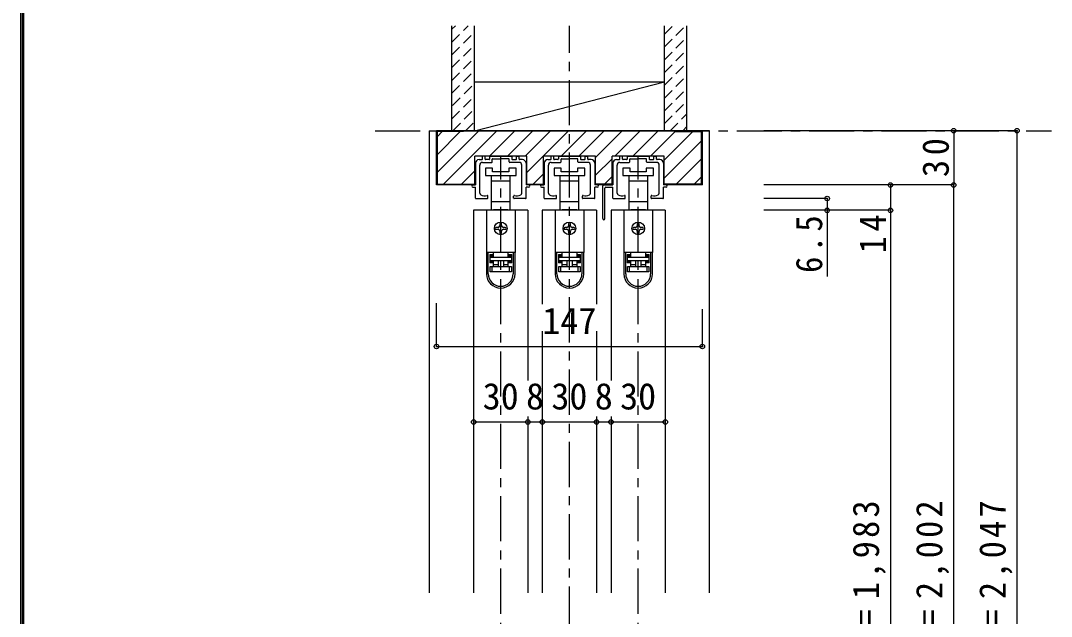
# Model space of a CAD drawing. Units: millimetres at full size, sheet at 1:5; details may follow other scales. Extents: x -973 to 977, y -718 to 696.
# Drawn here: x -973 to -403, y -329 to 0 of the extents above; entities that cross this region are included whole.
import ezdxf
from ezdxf.enums import TextEntityAlignment as Align

# ---------------------------------------------------------------- set-up
doc = ezdxf.new("R2010")
doc.units = ezdxf.units.MM
doc.header["$LTSCALE"] = 5
doc.header["$PDMODE"] = 32
doc.header["$PDSIZE"] = 2.5
doc.linetypes.add('CHAIN1', pattern=[8, 5, -1, 1, -1])
doc.linetypes.add('DASHED1', pattern=[1.8, 1.2, -0.6])
for name, color, linetype in [('0-1_通り芯', 4, 'CHAIN1'), ('0-2_柱', 3, 'Continuous'), ('0-3_仕上げ', 2, 'Continuous'), ('0-4_枠', 3, 'Continuous'), ('0-6_扉', 6, 'Continuous'), ('0-7_金物', 7, 'Continuous'), ('0-B_寸法', 7, 'Continuous'), ('0-C_ハッチ', 4, 'DASHED1'), ('F-1_枠', 6, 'Continuous')]:
    doc.layers.add(name, color=color, linetype=linetype)
doc.styles.add('ＭＳ ゴシック', font='')
doc.styles.get('ＭＳ ゴシック').set_extended_font_data('MS Gothic')

# ---------------------------------------------------------------- blocks, each defined once
blk = doc.blocks.new('下荷重(戸車)')
at = {"layer": '0-7_金物'}
for p, q in [((8.5, 37.107), (4.5, 37.107)), ((-5.25, 30.107), (0, 30.107)), ((0, 30.107), (5.25, 30.107)), ((5.25, 30.107), (5.25, 33.107)), ((5.25, 18.507), (5.25, 30.107)), ((0, 18.507), (-5.25, 18.507)), ((-5.25, 18.507), (-5.25, 14.107)), ((5.25, 18.507), (0, 18.507)), ((5.25, 14.107), (5.25, 18.507)), ((7.9, 13.807), (-7.9, 13.807)), ((-7.9, 13.807), (-7.9, -9.493)), ((-5.25, 14.107), (-4, 14.107)), ((-4, 14.107), (-4, 13.807)), ((4, 14.107), (-4, 14.107)), ((4, 14.107), (5.25, 14.107)), ((4, 13.807), (4, 14.107)), ((7.9, 13.807), (7.9, -9.493)), ((-0.5, 6.307), (-0.5, 5.307)), ((0.5, 5.307), (0.5, 6.307)), ((-1.5, 4.307), (-2.5, 4.307)), ((-2.5, 3.307), (-1.5, 3.307)), ((-0.5, 2.307), (-0.5, 1.307)), ((0.5, 1.307), (0.5, 2.307)), ((2.5, 4.307), (1.5, 4.307)), ((1.5, 3.307), (2.5, 3.307)), ((7.9, -9.493), (-7.9, -9.493)), ((-7.9, -9.493), (-7.9, -9.593)), ((-6.9, -9.593), (-7.9, -9.593)), ((-7.9, -9.593), (-7.9, -21.293)), ((-4.2, -9.593), (-6.9, -9.593)), ((-6.9, -21.293), (-6.9, -9.593)), ((-6.1, -10.593), (-6.1, -15.293)), ((-6.1, -10.593), (-4.2, -10.593)), ((-4.9, -9.593), (-4.9, -9.493)), ((-4.2, -9.593), (-4.2, -10.593)), ((-4, -11.693), (-4, -9.493)), ((4, -9.493), (4, -11.693)), ((6.9, -9.593), (4.2, -9.593)), ((4.2, -10.593), (4.2, -9.593)), ((4.2, -11.593), (4.2, -10.593)), ((4.2, -10.593), (6.1, -10.593)), ((4.9, -9.493), (4.9, -9.593)), ((6.1, -15.293), (6.1, -10.593)), ((6.9, -9.593), (6.9, -21.293)), ((7.9, -9.593), (6.9, -9.593)), ((7.9, -9.493), (7.9, -9.593)), ((7.9, -21.293), (7.9, -9.593)), ((-6.1, -14.293), (-4.2, -14.293)), ((-4.2, -15.293), (-6.1, -15.293)), ((-5.9, -11.693), (-5.9, -12.193)), ((-4, -11.693), (-5.9, -11.693)), ((-5.9, -12.193), (5.9, -12.193)), ((-5.9, -14.193), (-5.9, -12.193)), ((5.9, -14.193), (-5.9, -14.193)), ((-4.2, -14.293), (-4.2, -15.293)), ((-4.2, -15.293), (-4.2, -17.193)), ((-4, -16.193), (-4, -14.193)), ((-1.5, -14.193), (-1.5, -17.193)), ((1.5, -14.193), (1.5, -17.193)), ((1.5, -16.193), (4, -16.193)), ((5.9, -11.693), (4, -11.693)), ((6.1, -11.593), (4.2, -11.593)), ((6.1, -15.293), (4.2, -15.293)), ((4.2, -17.193), (4.2, -15.293)), ((5.9, -12.193), (5.9, -11.693)), ((5.9, -12.193), (5.9, -14.193)), ((-5.9, -17.193), (-4.9, -17.193)), ((-4.9, -17.193), (4.9, -17.193)), ((-4.9, -17.193), (-4.9, -20.193)), ((4.9, -20.193), (-4.9, -20.193)), ((4.9, -17.193), (5.9, -17.193)), ((5.9, -17.193), (5.9, -20.193))]:
    blk.add_line(p, q, dxfattribs=at)
for points in [[(-8.5, 33.107), (0, 33.107), (8.5, 33.107), (8.5, 37.107)], [(4.5, 37.107), (4.5, 35.107), (-4.5, 35.107), (-4.5, 37.107), (-8.5, 37.107), (-8.5, 33.107)], [(-5.25, 33.107), (-5.25, 30.107), (-5.25, 18.507)], [(-4.2, -10.593), (-4.2, -11.593), (-6.1, -11.593)], [(-4, -17.193), (-4, -16.193), (-1.5, -16.193)], [(4, -14.193), (4, -16.193), (4, -17.193)], [(4.2, -15.293), (4.2, -14.293), (6.1, -14.293)], [(-4.9, -20.193), (-5.9, -20.193), (-5.9, -17.193)], [(5.9, -20.193), (4.9, -20.193), (4.9, -17.193)]]:
    blk.add_lwpolyline(points, dxfattribs=at)
blk.add_circle((0, 3.807), 3.5, dxfattribs=at)
for centre, radius, start, end in [((0, 6.307), 0.5, 90, 180), ((0, 6.307), 0.5, 0, 90), ((-2.5, 3.807), 0.5, 90, 180), ((-2.5, 3.807), 0.5, 180, 270), ((-1.5, 5.307), 1, 270, 0), ((-1.5, 2.307), 1, 0, 90), ((0, 1.307), 0.5, 180, 270), ((0, 1.307), 0.5, 270, 0), ((1.5, 5.307), 1, 180, 270), ((1.5, 2.307), 1, 90, 180), ((2.5, 3.807), 0.5, 0, 90), ((2.5, 3.807), 0.5, 270, 0), ((0, -21.293), 7.9, 180, 0), ((0, -21.293), 6.9, 180, 0)]:
    blk.add_arc(centre, radius, start, end, dxfattribs=at)
blk = doc.blocks.new('03')
at = {"layer": '0-B_寸法'}
for p, q in [((-11.079, 7.476), (-9.529, 7.476)), ((-9.229, 7.776), (-9.229, 9.176)), ((-9.229, 5.976), (-4.029, 5.976)), ((-8.029, 9.476), (-8.929, 9.476)), ((-7.729, 7.776), (-7.729, 9.176)), ((-5.529, 7.476), (-7.429, 7.476)), ((-5.229, 9.176), (-5.229, 7.776)), ((-4.929, 9.476), (6.771, 9.476)), ((-3.729, 6.276), (-3.729, 7.676)), ((-3.429, 7.976), (0.621, 7.976)), ((0.921, 8.276), (0.621, 7.976)), ((0.921, 8.276), (1.221, 7.976)), ((5.271, 7.976), (1.221, 7.976)), ((5.571, 6.276), (5.571, 7.676)), ((11.071, 5.976), (5.871, 5.976)), ((7.071, 9.176), (7.071, 7.776)), ((7.371, 7.476), (9.271, 7.476)), ((9.571, 7.776), (9.571, 9.176)), ((9.871, 9.476), (10.771, 9.476)), ((11.071, 7.776), (11.071, 9.176)), ((12.921, 7.476), (11.371, 7.476)), ((-13.079, 5.476), (-13.079, -6.524)), ((-10.679, -11.096), (-10.679, 4.476)), ((12.521, -11.096), (12.521, 4.476)), ((14.921, 5.476), (14.921, -6.524)), ((-18.679, -25.124), (-18.679, -7.024)), ((-18.179, -6.524), (-13.079, -6.524)), ((-17.479, -25.124), (-17.479, -8.224)), ((-16.979, -7.724), (-13.079, -7.724)), ((-13.079, -13.724), (-13.079, -7.724)), ((16.321, -6.524), (14.921, -6.524)), ((16.321, -7.724), (14.921, -7.724)), ((14.921, -13.724), (14.921, -7.724)), ((-12.779, -14.024), (-6.529, -14.024)), ((-6.229, -13.724), (-6.229, -12.649)), ((8.071, -13.724), (8.071, -12.649)), ((14.621, -14.024), (8.371, -14.024))]:
    blk.add_line(p, q, dxfattribs=at)
for centre, radius, start, end in [((-11.079, 5.476), 2, 90, 180), ((-9.229, 4.476), 1.5, 90, 180), ((-9.529, 7.776), 0.3, 270, 0), ((-8.929, 9.176), 0.3, 90, 180), ((-8.029, 9.176), 0.3, 0, 90), ((-7.429, 7.776), 0.3, 180, 270), ((-5.529, 7.776), 0.3, 270, 0), ((-4.929, 9.176), 0.3, 90, 180), ((-4.029, 6.276), 0.3, 270, 0), ((-3.429, 7.676), 0.3, 90, 180), ((5.271, 7.676), 0.3, 0, 90), ((5.871, 6.276), 0.3, 180, 270), ((6.771, 9.176), 0.3, 0, 90), ((7.371, 7.776), 0.3, 180, 270), ((9.271, 7.776), 0.3, 270, 0), ((9.871, 9.176), 0.3, 90, 180), ((10.771, 9.176), 0.3, 0, 90), ((11.371, 7.776), 0.3, 180, 270), ((11.071, 4.476), 1.5, 0, 90), ((12.921, 5.476), 2, 0, 90), ((-18.179, -7.024), 0.5, 90, 180), ((-16.979, -8.224), 0.5, 90, 180), ((-9.679, -11.096), 1, 180, 243.25632), ((11.521, -11.096), 1, 296.74368, 0), ((16.321, -7.124), 0.6, 0, 90), ((16.321, -7.124), 0.6, 270, 0), ((-12.779, -13.724), 0.3, 180, 270), ((-7.879, -7.524), 5, 243.25632, 284.75682), ((-6.529, -12.649), 0.3, 0, 104.75682), ((-6.529, -13.724), 0.3, 270, 0), ((8.371, -12.649), 0.3, 75.24318, 180), ((8.371, -13.724), 0.3, 180, 270), ((9.721, -7.524), 5, 255.24318, 296.74368), ((14.621, -13.724), 0.3, 270, 0), ((-18.079, -25.124), 0.6, 180, 0)]:
    blk.add_arc(centre, radius, start, end, dxfattribs=at)
blk = doc.blocks.new('02')
at = {"layer": '0-B_寸法'}
for p, q in [((-12, 6.623), (-10.45, 6.623)), ((-10.15, 6.923), (-10.15, 8.323)), ((-8.95, 8.623), (-9.85, 8.623)), ((-8.65, 6.923), (-8.65, 8.323)), ((-6.45, 6.623), (-8.35, 6.623)), ((-6.15, 8.323), (-6.15, 6.923)), ((-5.85, 8.623), (5.85, 8.623)), ((-4.65, 5.423), (-4.65, 6.823)), ((-4.35, 7.123), (-0.3, 7.123)), ((0, 7.423), (-0.3, 7.123)), ((0, 7.423), (0.3, 7.123)), ((4.35, 7.123), (0.3, 7.123)), ((4.65, 5.423), (4.65, 6.823)), ((6.15, 8.323), (6.15, 6.923)), ((6.45, 6.623), (8.35, 6.623)), ((8.65, 6.923), (8.65, 8.323)), ((8.95, 8.623), (9.85, 8.623)), ((10.15, 6.923), (10.15, 8.323)), ((12, 6.623), (10.45, 6.623)), ((-14, 4.623), (-14, -7.377)), ((-11.6, -11.949), (-11.6, 3.623)), ((-10.15, 5.123), (-4.95, 5.123)), ((10.15, 5.123), (4.95, 5.123)), ((11.6, -11.949), (11.6, 3.623)), ((14, 4.623), (14, -7.377)), ((-15.4, -7.377), (-14, -7.377)), ((-15.4, -8.577), (-14, -8.577)), ((-14, -14.577), (-14, -8.577)), ((15.4, -7.377), (14, -7.377)), ((15.4, -8.577), (14, -8.577)), ((14, -14.577), (14, -8.577)), ((-13.7, -14.877), (-7.45, -14.877)), ((-7.15, -14.577), (-7.15, -13.502)), ((7.15, -14.577), (7.15, -13.502)), ((13.7, -14.877), (7.45, -14.877))]:
    blk.add_line(p, q, dxfattribs=at)
for centre, radius, start, end in [((-12, 4.623), 2, 90, 180), ((-10.45, 6.923), 0.3, 270, 0), ((-9.85, 8.323), 0.3, 90, 180), ((-8.95, 8.323), 0.3, 0, 90), ((-8.35, 6.923), 0.3, 180, 270), ((-6.45, 6.923), 0.3, 270, 0), ((-5.85, 8.323), 0.3, 90, 180), ((-4.35, 6.823), 0.3, 90, 180), ((4.35, 6.823), 0.3, 0, 90), ((5.85, 8.323), 0.3, 0, 90), ((6.45, 6.923), 0.3, 180, 270), ((8.35, 6.923), 0.3, 270, 0), ((8.95, 8.323), 0.3, 90, 180), ((9.85, 8.323), 0.3, 0, 90), ((10.45, 6.923), 0.3, 180, 270), ((12, 4.623), 2, 0, 90), ((-10.15, 3.623), 1.5, 90, 180), ((-4.95, 5.423), 0.3, 270, 0), ((4.95, 5.423), 0.3, 180, 270), ((10.15, 3.623), 1.5, 0, 90), ((-15.4, -7.977), 0.6, 90, 180), ((-15.4, -7.977), 0.6, 180, 270), ((15.4, -7.977), 0.6, 0, 90), ((15.4, -7.977), 0.6, 270, 0), ((-13.7, -14.577), 0.3, 180, 270), ((-10.6, -11.949), 1, 180, 243.25632), ((-8.8, -8.377), 5, 243.25632, 284.75682), ((-7.45, -13.502), 0.3, 0, 104.75682), ((-7.45, -14.577), 0.3, 270, 0), ((7.45, -13.502), 0.3, 75.24318, 180), ((7.45, -14.577), 0.3, 180, 270), ((8.8, -8.377), 5, 255.24318, 296.74368), ((10.6, -11.949), 1, 296.74368, 0), ((13.7, -14.577), 0.3, 270, 0)]:
    blk.add_arc(centre, radius, start, end, dxfattribs=at)

msp = doc.modelspace()

# ---------------------------------------------------------------- linework, layer by layer
at = {"layer": '0-1_通り芯'}
for p, q in [((-669.847, -577.5), (-669.847, -2.5)), ((-777.347, -60.5), (-403.347, -60.5)), ((-707.847, -567.5), (-707.847, -74.5)), ((-631.847, -567.5), (-631.847, -74.5))]:
    msp.add_line(p, q, dxfattribs=at)
at = {"layer": '0-2_柱', "color": 7}
msp.add_line((-722.347, -60.5), (-617.347, -33.5), dxfattribs=at)
at = {"layer": '0-2_柱'}
for p, q in [((-722.347, -33.5), (-617.347, -33.5)), ((-722.347, -60.5), (-617.347, -60.5))]:
    msp.add_line(p, q, dxfattribs=at)
at = {"layer": '0-3_仕上げ'}
for p, q in [((-734.847, -60.5), (-734.847, -2.5)), ((-722.347, -60.5), (-722.347, -2.5)), ((-617.347, -60.5), (-617.347, -2.5)), ((-604.847, -60.5), (-604.847, -2.5))]:
    msp.add_line(p, q, dxfattribs=at)
at = {"layer": '0-4_枠', "color": 4}
for p, q in [((-747.347, -60.5), (-743.347, -60.5)), ((-747.347, -60.5), (-747.347, -316)), ((-592.347, -60.5), (-596.347, -60.5)), ((-592.347, -316), (-592.347, -60.5))]:
    msp.add_line(p, q, dxfattribs=at)
at = {"layer": '0-4_枠'}
for p, q in [((-743.347, -90.5), (-743.347, -60.5)), ((-596.347, -60.5), (-743.347, -60.5)), ((-742.847, -90), (-742.847, -61)), ((-728.347, -61), (-742.847, -61)), ((-728.347, -60.5), (-728.347, -61)), ((-611.347, -61), (-611.347, -60.5)), ((-611.347, -61), (-596.847, -61)), ((-596.847, -90), (-596.847, -61)), ((-596.347, -90.5), (-596.347, -60.5)), ((-722.247, -90.5), (-722.247, -74.5)), ((-693.447, -74.5), (-722.247, -74.5)), ((-693.447, -90.5), (-693.447, -74.5)), ((-684.247, -90.5), (-684.247, -74.5)), ((-655.447, -74.5), (-684.247, -74.5)), ((-655.447, -90.5), (-655.447, -74.5)), ((-646.247, -90.5), (-646.247, -74.5)), ((-617.447, -74.5), (-646.247, -74.5)), ((-617.447, -90.5), (-617.447, -74.5)), ((-722.247, -90.5), (-743.347, -90.5)), ((-742.847, -90), (-722.247, -90)), ((-693.447, -90), (-684.247, -90)), ((-684.247, -90.5), (-693.447, -90.5)), ((-646.247, -90), (-655.447, -90)), ((-646.247, -90.5), (-655.447, -90.5)), ((-596.847, -90), (-617.447, -90)), ((-596.347, -90.5), (-617.447, -90.5))]:
    msp.add_line(p, q, dxfattribs=at)
at = {"layer": '0-6_扉'}
for p, q in [((-692.847, -104.5), (-722.847, -104.5)), ((-722.847, -104.5), (-722.847, -316)), ((-692.847, -104.5), (-692.847, -198.5)), ((-654.847, -104.5), (-684.847, -104.5)), ((-684.847, -104.5), (-684.847, -156.476)), ((-654.847, -104.5), (-654.847, -156.476)), ((-616.847, -104.5), (-646.847, -104.5)), ((-646.847, -104.5), (-646.847, -198.5)), ((-616.847, -104.5), (-616.847, -316)), ((-684.847, -171.405), (-684.847, -316)), ((-654.847, -171.405), (-654.847, -198.5)), ((-692.847, -218.5), (-692.847, -316)), ((-654.847, -218.5), (-654.847, -316)), ((-646.847, -218.5), (-646.847, -316))]:
    msp.add_line(p, q, dxfattribs=at)
at = {"layer": '0-B_寸法', "color": 4}
for p, q in [((-422.347, -60.5), (-562.347, -60.5)), ((-457.347, -60.5), (-457.347, -90.5)), ((-422.347, -567.5), (-422.347, -60.5)), ((-457.347, -90.5), (-562.347, -90.5)), ((-492.347, -90.5), (-492.347, -104.5)), ((-457.347, -567.5), (-457.347, -90.5)), ((-527.347, -98), (-562.347, -98)), ((-527.347, -98), (-527.347, -141.181)), ((-492.347, -104.5), (-562.347, -104.5)), ((-492.347, -104.5), (-492.347, -547.5)), ((-743.347, -179.804), (-743.347, -155.746)), ((-596.347, -179.804), (-596.347, -159.246)), ((-743.347, -179.804), (-596.347, -179.804)), ((-722.847, -221.5), (-616.847, -221.5))]:
    msp.add_line(p, q, dxfattribs=at)
at = {"layer": '0-B_寸法'}
for p in [(-457.347, -60.5), (-422.347, -60.5), (-492.347, -90.5), (-457.347, -90.5), (-527.347, -98), (-527.347, -104.5), (-492.347, -104.5), (-743.347, -179.804), (-596.347, -179.804), (-722.847, -221.5), (-692.847, -221.5), (-684.847, -221.5), (-654.847, -221.5), (-646.847, -221.5), (-616.847, -221.5)]:
    msp.add_point(p, dxfattribs=at)
at = {"layer": '0-C_ハッチ'}
for p, q in [((-734.847, -11.466), (-725.881, -2.5)), ((-734.847, -4.395), (-732.952, -2.5)), ((-617.347, -14.174), (-605.673, -2.5)), ((-617.347, -7.103), (-612.744, -2.5)), ((-734.847, -18.537), (-722.347, -6.037)), ((-617.347, -21.246), (-604.847, -8.746)), ((-734.847, -25.608), (-722.347, -13.108)), ((-617.347, -28.317), (-604.847, -15.817)), ((-734.847, -32.679), (-722.347, -20.179)), ((-734.847, -39.751), (-722.347, -27.251)), ((-617.347, -35.388), (-604.847, -22.888)), ((-617.347, -42.459), (-604.847, -29.959)), ((-734.525, -46.5), (-722.347, -34.322)), ((-617.347, -49.53), (-604.847, -37.03)), ((-734.875, -53.921), (-722.347, -41.393)), ((-617.347, -56.601), (-604.847, -44.101)), ((-734.383, -60.5), (-722.347, -48.464)), ((-614.175, -60.5), (-604.847, -51.172)), ((-727.312, -60.5), (-722.347, -55.535)), ((-607.104, -60.5), (-604.847, -58.243))]:
    msp.add_line(p, q, dxfattribs=at)
at = {"layer": '0-C_ハッチ', "linetype": 'Continuous'}
for p, q in [((-742.847, -83.472), (-719.875, -60.5)), ((-742.847, -63.673), (-740.174, -61)), ((-742.847, -73.573), (-730.274, -61)), ((-739.475, -90), (-709.975, -60.5)), ((-714.076, -74.5), (-700.076, -60.5)), ((-704.176, -74.5), (-690.176, -60.5)), ((-694.277, -74.5), (-680.277, -60.5)), ((-693.447, -83.57), (-670.377, -60.5)), ((-674.478, -74.5), (-660.478, -60.5)), ((-664.578, -74.5), (-650.578, -60.5)), ((-655.447, -75.268), (-640.679, -60.5)), ((-644.779, -74.5), (-630.779, -60.5)), ((-634.88, -74.5), (-620.88, -60.5)), ((-624.98, -74.5), (-611.347, -60.867)), ((-601.581, -61), (-617.447, -76.866)), ((-617.447, -86.766), (-596.847, -66.166)), ((-655.447, -85.168), (-646.247, -75.968)), ((-610.782, -90), (-596.847, -76.065)), ((-729.576, -90), (-722.247, -82.671)), ((-689.978, -90), (-684.247, -84.269)), ((-650.38, -90), (-646.247, -85.867)), ((-600.882, -90), (-596.847, -85.965))]:
    msp.add_line(p, q, dxfattribs=at)
at = {"layer": 'F-1_枠'}
for p, q in [((-973.347, 695.833), (-973.347, -700.833)), ((-972.514, 695.833), (-972.514, -700.833)), ((-971.68, 695.833), (-971.68, -700.833))]:
    msp.add_line(p, q, dxfattribs=at)

# ---------------------------------------------------------------- block references
at = {"layer": '0-7_金物'}
for name, p in [('02', (-707.847, -83.123)), ('02', (-669.847, -83.123)), ('03', (-632.768, -83.976)), ('下荷重(戸車)', (-707.847, -118.307)), ('下荷重(戸車)', (-669.847, -118.307)), ('下荷重(戸車)', (-631.847, -118.307))]:
    msp.add_blockref(name, p, dxfattribs=at)

# ---------------------------------------------------------------- texts
at = {"layer": '0-B_寸法', "style": 'ＭＳ ゴシック'}
for s, p in [('147', (-684.847, -177.304)), ('30', (-717.847, -219)), ('8', (-693.847, -219)), ('30', (-679.847, -219)), ('8', (-655.847, -219)), ('30', (-641.847, -219))]:
    msp.add_text(s, height=14.66, dxfattribs=at).set_placement(p, align=Align.BOTTOM_LEFT)
at = {"layer": '0-B_寸法', "char_height": 14.66, "attachment_point": 7, "rotation": 90, "style": 'ＭＳ ゴシック'}
for s, insert in [('\\T1.27;\\W0.95;30', (-459.847, -86.125)), ('\\T1.27;\\W0.95;14', (-494.847, -128.293)), ('\\T1.27;\\W0.9;6.5', (-529.847, -139.099)), ('\\T1.19;\\W0.95;ＤＨ＝1,983', (-494.847, -387.25)), ('\\T1.19;\\W0.95;枠内＝2,002', (-459.847, -387.25)), ('\\T1.19;\\W0.95;枠外＝2,047', (-424.847, -387.25))]:
    msp.add_mtext(s, dxfattribs=dict(at, insert=insert))

doc.saveas('drawing.dxf')
